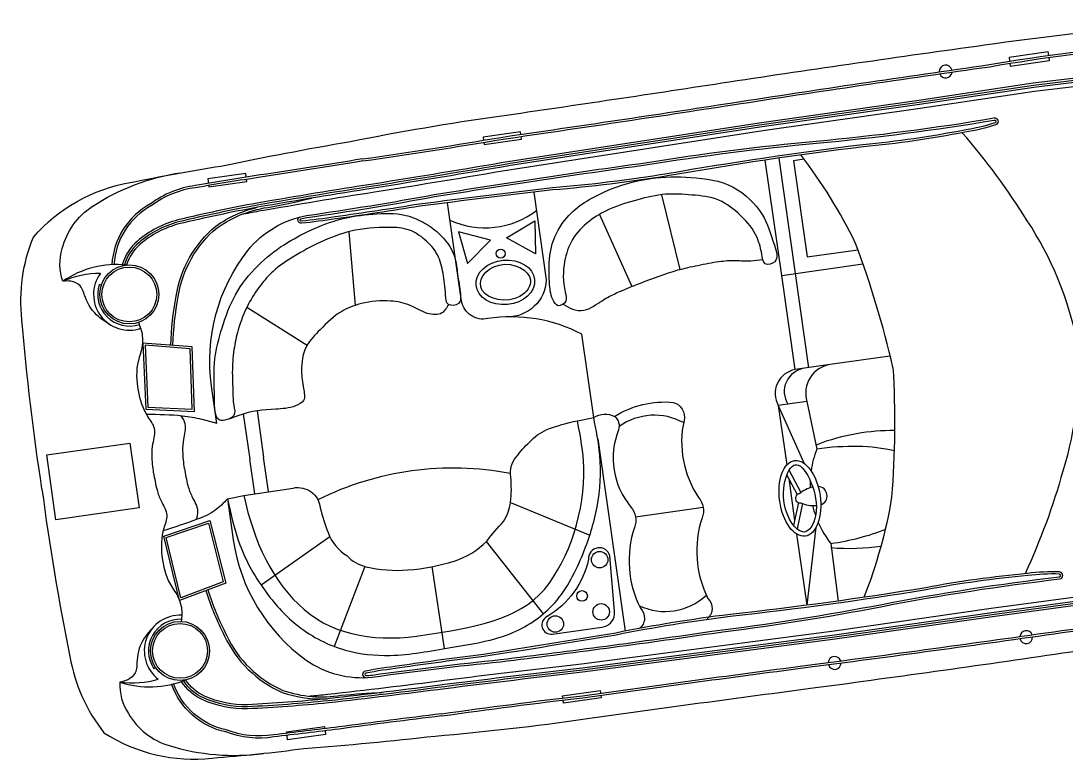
# Model space of a CAD drawing. Header units: metres. Extents: x 268683 to 273863, y 2111090 to 2119954.
# Drawn here: x 268814.21 to 268852.8, y 2117994.85 to 2118022.11 of the extents above; entities that cross this region are included whole.
import ezdxf

# ---------------------------------------------------------------- set-up
doc = ezdxf.new("R2010")
doc.units = ezdxf.units.M

msp = doc.modelspace()

# ---------------------------------------------------------------- linework, layer by layer
at = {"color": 30, "true_color": 0xf26722}
for p, q in [((268842.301, 2118012.702), (268841.694, 2118016.965)), ((268842.811, 2118012.774), (268842.204, 2118017.04)), ((268837.859, 2118015.687), (268838.542, 2118012.928)), ((268835.568, 2118014.959), (268836.771, 2118012.299)), ((268826.314, 2118014.32), (268826.544, 2118011.598)), ((268817.174, 2118012.344), (268817.101, 2118012.368)), ((268822.552, 2118011.535), (268824.777, 2118010.137)), ((268822.927, 2118007.704), (268823.17, 2118005.996)), ((268843.234, 2118008.049), (268842.175, 2118007.898)), ((268842.175, 2118007.898), (268842.487, 2118005.707)), ((268842.175, 2118007.898), (268843.136, 2118005.762)), ((268822.419, 2118007.592), (268822.657, 2118005.923)), ((268835.505, 2118006.672), (268836.516, 2117999.569)), ((268822.839, 2118004.645), (268822.657, 2118005.923)), ((268823.352, 2118004.721), (268823.17, 2118005.996)), ((268843.015, 2118004.674), (268842.571, 2118005.511)), ((268842.879, 2118004.602), (268842.488, 2118005.34)), ((268842.558, 2118005.206), (268842.779, 2118003.655)), ((268832.283, 2118004.32), (268835.214, 2118003.118)), ((268842.919, 2118004.325), (268842.742, 2118003.476)), ((268843.069, 2118004.293), (268842.871, 2118003.343)), ((268836.905, 2118003.794), (268839.402, 2118004.149)), ((268842.851, 2118003.154), (268843.225, 2118000.526)), ((268843.561, 2118003.392), (268843.225, 2118000.526)), ((268825.619, 2118003.052), (268823.079, 2118001.264)), ((268831.391, 2118002.877), (268833.497, 2118000.208)), ((268826.908, 2118001.96), (268825.779, 2117999.003)), ((268829.386, 2118001.953), (268829.838, 2117998.924)), ((268819.184, 2117998.226), (268819.121, 2117998.182))]:
    msp.add_line(p, q, dxfattribs=at)
for points in [[(268814.984, 2118004.83, -0.01736), (268814.247, 2118011.072, -0.12634), (268814.668, 2118014.125, -0.172899), (268818.24, 2118016.134, -0.013884), (268821.595, 2118016.743, -0.008973), (268826.379, 2118017.654, -0.01509), (268831.868, 2118018.588, 0.002245), (268840.358, 2118019.856, -0.003342), (268849.789, 2118021.217, -0.016984), (268856.13, 2118021.928, -0.024546), (268860.943, 2118022.077, -0.067942), (268867.097, 2118021.55, -0.033948), (268871.219, 2118020.435, -0.022001), (268874.948, 2118019.083, -0.042872), (268878.35, 2118017.192, -0.059514), (268880.06, 2118015.729, -0.046364), (268880.754, 2118014.857, -0.104882), (268881.021, 2118014.233, -0.104882)], [(268826.815, 2118017.008, 0.006425), (268832.004, 2118017.817, 0.002217), (268840.478, 2118019.082, -0.003368), (268849.976, 2118020.491, -0.024633), (268855.979, 2118021.237, -0.015037), (268859.98, 2118021.308, -0.025439), (268862.211, 2118021.243, -0.013843), (268866.836, 2118020.824, -0.040266), (268871.05, 2118019.741, -0.016729), (268874.808, 2118018.184, -0.029739), (268878.337, 2118016.008, 0.01525), (268879.851, 2118014.78, -0.132389), (268880.081, 2118014.509, -0.028442), (268880.143, 2118014.38, -0.028442)], [(268826.826, 2118016.932, 0.006424), (268832.016, 2118017.741, 0.002217), (268840.489, 2118019.006, -0.003368), (268849.988, 2118020.415, -0.024633), (268855.984, 2118021.161, -0.015038), (268859.981, 2118021.231, -0.025461), (268862.205, 2118021.167, -0.013839), (268866.825, 2118020.748, -0.040238), (268871.024, 2118019.669, -0.016715), (268874.774, 2118018.115, -0.029693), (268878.29, 2118015.947, 0.015234), (268879.806, 2118014.718, -0.134036), (268880.013, 2118014.474, -0.024879), (268880.064, 2118014.369, -0.024879)], [(268856.453, 2118020.329), (268854.196, 2118020.117), (268851.592, 2118019.801), (268847.367, 2118019.172), (268841.559, 2118018.345), (268832.261, 2118016.912, -0.002601), (268827.219, 2118016.081, 0.004411), (268822.932, 2118015.377, 0.013009), (268820.006, 2118014.757, 0.113396), (268818.507, 2118013.971, 0.146005), (268817.95, 2118013.102, 1.595219)], [(268856.46, 2118020.253), (268854.204, 2118020.041), (268851.602, 2118019.725), (268847.378, 2118019.096), (268841.571, 2118018.269), (268832.273, 2118016.836, -0.002601), (268827.231, 2118016.005, 0.004411), (268822.946, 2118015.302, 0.013003), (268820.025, 2118014.683, 0.113337), (268818.557, 2118013.913, 0.144821), (268818.029, 2118013.097, 0.138987)], [(268856.467, 2118020.177), (268854.212, 2118019.964), (268851.612, 2118019.649), (268847.389, 2118019.02), (268841.582, 2118018.193), (268832.285, 2118016.76, -0.002601), (268827.243, 2118015.929, 0.00441), (268822.959, 2118015.226, 0.012997), (268820.044, 2118014.609, 0.113276), (268818.607, 2118013.855, 0.142458), (268818.107, 2118013.09, 0.142458)], [(268856.482, 2118020.024), (268854.229, 2118019.812), (268851.633, 2118019.496), (268847.411, 2118018.868), (268841.604, 2118018.041), (268832.31, 2118016.609, -0.002601), (268827.267, 2118015.778, 0.00441), (268822.986, 2118015.075, 0.002867), (268822.342, 2118014.952, 0.002867)], [(268821.437, 2118007.237), (268821.241, 2118008.615, -0.202722), (268822.585, 2118013.631, -0.178768), (268824.755, 2118014.918, 0.010028), (268829.466, 2118015.692, -0.005356), (268837.256, 2118016.867, -0.016605), (268843.578, 2118017.667, 0.018921), (268850.134, 2118018.52, -0.925873), (268850.208, 2118018.272, -0.041202), (268849.061, 2118017.995, -0.024461), (268845.309, 2118017.454, 0.012888), (268838.086, 2118016.382, -0.019359), (268833.843, 2118015.862, 0.002375), (268828.935, 2118015.263, -0.006386), (268825.823, 2118014.794, -0.013656), (268824.572, 2118014.632, -0.862706), (268824.512, 2118014.865, 0.648089)], [(268824.538, 2118014.792, -0.016488), (268824.767, 2118014.842, 0.010023), (268829.479, 2118015.616, -0.005356), (268837.267, 2118016.791, -0.016607), (268843.585, 2118017.591, 0.018921), (268850.147, 2118018.444, 0.01143), (268850.15, 2118018.445, -0.913283), (268850.182, 2118018.344, -0.041174), (268849.048, 2118018.071, -0.024478), (268845.301, 2118017.531, 0.012889), (268838.073, 2118016.458, -0.019362), (268833.836, 2118015.938, 0.002377), (268828.924, 2118015.339, -0.006391), (268825.811, 2118014.87, -0.013664), (268824.564, 2118014.708, 0.000701), (268824.564, 2118014.708, -0.819976), (268824.538, 2118014.792, -0.819976)], [(268853.205, 2118010.272, 0.096403), (268851.367, 2118014.726, 0.040538), (268848.967, 2118017.977, 1.92312)], [(268826.815, 2118017.008, -0.002942), (268823.045, 2118016.415, 0.002013), (268820.646, 2118016.022, 0.130442), (268818.994, 2118015.35, 0.261246), (268817.566, 2118013.1, 0.209197)], [(268846.408, 2118009.304, 0.033687), (268845.027, 2118013.887, 0.051879), (268843.01, 2118017.154, 1.92312)], [(268826.828, 2118016.932, -0.002941), (268823.057, 2118016.339, 0.002014), (268820.657, 2118015.946, 0.130992), (268819.035, 2118015.285, 0.261832), (268817.643, 2118013.096, 0.261832)], [(268815.757, 2118012.492, -0.164393), (268815.736, 2118013.698, -0.188684), (268816.842, 2118015.25, -0.10758), (268820.107, 2118016.501)], [(268819.823, 2118010.126, -0.043334), (268820.02, 2118011.925, -0.18333), (268821.451, 2118014.466, -0.123985), (268823.458, 2118015.239, 0.015377), (268824.944, 2118015.562)], [(268833.147, 2118015.78), (268833.608, 2118012.545, -0.406088), (268832.16, 2118011.174)], [(268819.747, 2118010.132, -0.043195), (268819.944, 2118011.938, -0.183415), (268821.405, 2118014.527, -0.094511), (268822.933, 2118015.221)], [(268835.357, 2118007.456), (268834.918, 2118010.541, 0.158322), (268831.447, 2118011.111, -0.417676), (268830.477, 2118011.754), (268829.959, 2118015.392)], [(268814.984, 2118004.83, 0.01736), (268816.019, 2117998.63, 0.12634), (268817.275, 2117995.817, 0.172899), (268821.266, 2117994.884, 0.013884), (268824.658, 2117995.236, 0.008973), (268829.505, 2117995.697, 0.01509), (268835.037, 2117996.331, -0.002245), (268843.544, 2117997.484, 0.003342), (268852.98, 2117998.809, 0.016984), (268859.267, 2117999.896, 0.024546), (268863.93, 2118001.097, 0.067942), (268869.693, 2118003.321, 0.033948), (268873.34, 2118005.542, 0.022001), (268876.543, 2118007.88, 0.042872), (268879.282, 2118010.646, 0.059514), (268880.516, 2118012.529, 0.046364), (268880.939, 2118013.56, 0.104882), (268881.021, 2118014.233, 0.104882)], [(268829.733, 2117996.515, -0.006424), (268834.943, 2117997.186, -0.002217), (268843.432, 2117998.336, 0.003368), (268852.947, 2117999.635, 0.024633), (268858.913, 2118000.592, 0.015038), (268862.77, 2118001.64, 0.025461), (268864.888, 2118002.323, 0.013839), (268869.208, 2118004.015, 0.040238), (268872.938, 2118006.223, 0.016715), (268876.105, 2118008.762, 0.029693), (268878.877, 2118011.825, -0.015234), (268879.99, 2118013.429, 0.134036), (268880.12, 2118013.72, 0.024879), (268880.14, 2118013.836, 0.024879)], [(268829.744, 2117996.439, -0.006425), (268834.952, 2117997.11, -0.002217), (268843.442, 2117998.26, 0.003368), (268852.957, 2117999.559, 0.024633), (268858.929, 2118000.517, 0.015037), (268862.791, 2118001.566, 0.025439), (268864.915, 2118002.251, 0.013843), (268869.24, 2118003.945, 0.040266), (268872.984, 2118006.161, 0.016729), (268876.157, 2118008.706, 0.029739), (268878.939, 2118011.78, -0.01525), (268880.05, 2118013.382, 0.132389), (268880.196, 2118013.706, 0.028442), (268880.218, 2118013.847, 0.028442)], [(268853.205, 2118010.272, -0.096403), (268852.683, 2118005.482, -0.040538), (268851.286, 2118001.691, -1.92312)], [(268846.289, 2118009.725), (268844.093, 2118009.412, 0.462925), (268843.234, 2118008.049), (268843.593, 2118006.292)], [(268843.14, 2118009.277), (268842.796, 2118009.228, 0.516839), (268842.175, 2118007.898, 0.282905)], [(268844.093, 2118009.412), (268843.14, 2118009.277, 0.545737), (268842.531, 2118007.949, 0.282905)], [(268846.408, 2118009.304, -0.033687), (268846.361, 2118004.519, -0.051879), (268845.336, 2118000.818, -1.92312)], [(268836.126, 2118007.499, -0.164009), (268838.295, 2118008.019, -0.407559), (268838.693, 2118007.351, 0.20466), (268839.228, 2118004.507, -0.28657), (268839.36, 2118003.752, 0.198759), (268839.578, 2118000.771, -0.45148), (268839.546, 2118000.026, -1.463971)], [(268821.834, 2118004.451), (268822.433, 2118004.585), (268824.265, 2118004.856, -0.448043), (268825.26, 2118004.121, 0.025561), (268825.548, 2118003.211, 0.15676), (268826.237, 2118002.359, 0.144288), (268826.948, 2118001.95, 0.079427), (268828.498, 2118001.83, 0.054179), (268830.21, 2118002.159, 0.127294), (268831.41, 2118002.897, -0.025195), (268832.033, 2118003.623, 0.112656), (268832.284, 2118004.328, 0.061652), (268832.293, 2118005.262, -0.222278), (268832.5, 2118006, -0.049109), (268832.989, 2118006.552, -0.09997), (268833.631, 2118007.012, -0.045992), (268834.755, 2118007.336), (268835.357, 2118007.456)], [(268835.357, 2118007.456, -0.291269), (268836.14, 2118007.491, -0.299867), (268836.274, 2118007.007, 0.273478), (268836.731, 2118004.152, -0.28657), (268836.863, 2118003.397, 0.198759), (268837.081, 2118000.416, -0.45148), (268837.049, 2117999.67, -1.463971)], [(268821.834, 2118004.451), (268822.049, 2118002.942, 0.202722), (268824.739, 2117998.5, 0.178768), (268827.182, 2117997.87, -0.010028), (268831.922, 2117998.442, 0.005356), (268839.731, 2117999.489, 0.016605), (268846.025, 2118000.485, -0.018921), (268852.558, 2118001.496, 0.925873), (268852.56, 2118001.755, 0.041202), (268851.381, 2118001.7, 0.024461), (268847.628, 2118001.172, -0.012888), (268840.392, 2118000.185, 0.019359), (268836.173, 2117999.501, -0.002375), (268831.292, 2117998.706, 0.006386), (268828.173, 2117998.287, 0.013656), (268826.927, 2117998.094, 0.862706), (268826.934, 2117997.854, -0.648089)], [(268859.131, 2118001.522), (268856.904, 2118001.096), (268854.316, 2118000.673), (268850.083, 2118000.097), (268844.275, 2117999.27), (268834.946, 2117998.051, 0.002601), (268829.873, 2117997.442, -0.004411), (268825.561, 2117996.92, -0.013009), (268822.578, 2117996.699, -0.113396), (268820.919, 2117997.036, -0.146005), (268820.141, 2117997.714, -1.595219)], [(268859.117, 2118001.597), (268856.891, 2118001.171), (268854.304, 2118000.749), (268850.073, 2118000.173), (268844.265, 2117999.346), (268834.937, 2117998.127, 0.002601), (268829.864, 2117997.518, -0.004411), (268825.552, 2117996.997, -0.013003), (268822.575, 2117996.776, -0.113337), (268820.95, 2117997.106, -0.144821), (268820.216, 2117997.742, -0.138987)], [(268859.102, 2118001.673), (268856.877, 2118001.247), (268854.293, 2118000.824), (268850.062, 2118000.249), (268844.255, 2117999.422), (268834.928, 2117998.203, 0.002601), (268829.854, 2117997.594, -0.00441), (268825.544, 2117997.073, -0.012997), (268822.572, 2117996.852, -0.113276), (268820.982, 2117997.175, -0.142458), (268820.289, 2117997.77, -0.142458)], [(268859.073, 2118001.823), (268856.85, 2118001.398), (268854.27, 2118000.976), (268850.041, 2118000.401), (268844.234, 2117999.574), (268834.909, 2117998.356, 0.002601), (268829.834, 2117997.746, -0.00441), (268825.528, 2117997.226, -0.002867), (268824.875, 2117997.164, -0.002867)], [(268826.939, 2117997.931, 0.016488), (268827.173, 2117997.947, -0.010023), (268831.914, 2117998.519, 0.005356), (268839.72, 2117999.565, 0.016607), (268846.01, 2118000.56, -0.018921), (268852.549, 2118001.572, -0.01143), (268852.553, 2118001.572, 0.913283), (268852.555, 2118001.678, 0.041174), (268851.39, 2118001.623, 0.024478), (268847.641, 2118001.096, -0.012889), (268840.401, 2118000.109, 0.019362), (268836.187, 2117999.425, -0.002377), (268831.303, 2117998.63, 0.006391), (268828.183, 2117998.211, 0.013664), (268826.94, 2117998.019, -0.000701), (268826.94, 2117998.019, 0.819976), (268826.939, 2117997.931, 0.819976)], [(268821.037, 2118001.068, 0.043195), (268821.731, 2117999.389, 0.183415), (268823.856, 2117997.31, 0.094511), (268825.517, 2117997.07)], [(268821.109, 2118001.095, 0.043334), (268821.8, 2117999.423, 0.18333), (268823.884, 2117997.382, 0.123985), (268826.027, 2117997.2, -0.015377), (268827.544, 2117997.305)], [(268817.865, 2117997.688, 0.164393), (268818.181, 2117996.524, 0.188684), (268819.677, 2117995.342, 0.10758), (268823.161, 2117995.053)], [(268829.744, 2117996.439, 0.002942), (268825.958, 2117995.956, -0.002013), (268823.544, 2117995.664, -0.130442), (268821.771, 2117995.847, -0.261246), (268819.772, 2117997.609, -0.209197)], [(268829.735, 2117996.515, 0.002941), (268825.948, 2117996.032, -0.002014), (268823.534, 2117995.74, -0.130992), (268821.792, 2117995.921, -0.261832), (268819.845, 2117997.634, -0.261832)]]:
    msp.add_lwpolyline(points, format="xyb", dxfattribs=at)
for points in [[(268852.16, 2118020.832), (268852.142, 2118020.964), (268850.694, 2118020.758), (268850.714, 2118020.615)], [(268850.725, 2118020.539), (268850.739, 2118020.44), (268852.187, 2118020.646), (268852.171, 2118020.756)], [(268832.67, 2118017.914), (268832.656, 2118018.012), (268831.272, 2118017.815), (268831.289, 2118017.698)], [(268831.299, 2118017.622), (268831.31, 2118017.545), (268832.695, 2118017.742), (268832.681, 2118017.838)], [(268843.132, 2118016.995), (268842.736, 2118016.939), (268843.241, 2118013.39), (268845.113, 2118013.656)], [(268822.527, 2118016.332), (268822.508, 2118016.468), (268821.107, 2118016.269), (268821.131, 2118016.103)], [(268821.142, 2118016.027), (268821.149, 2118015.975), (268822.549, 2118016.174), (268822.538, 2118016.256)], [(268842.796, 2118009.228), (268842.301, 2118012.702), (268845.302, 2118013.129)], [(268843.306, 2118009.3), (268842.811, 2118012.774)], [(268844.115, 2118002.807), (268844.39, 2118000.683)], [(268834.221, 2117997.101), (268834.21, 2117997.178), (268835.595, 2117997.375), (268835.609, 2117997.279)], [(268835.619, 2117997.203), (268835.633, 2117997.105), (268834.249, 2117996.907), (268834.232, 2117997.025)], [(268824.022, 2117995.797), (268824.015, 2117995.849), (268825.415, 2117996.048), (268825.427, 2117995.967)], [(268825.438, 2117995.891), (268825.457, 2117995.754), (268824.057, 2117995.555), (268824.033, 2117995.721)]]:
    msp.add_lwpolyline(points, dxfattribs=at)
for points in [[(268832.139, 2118014.097), (268833.185, 2118014.722), (268833.203, 2118013.503)], [(268831.551, 2118014.014), (268830.371, 2118014.321), (268830.695, 2118013.146)], [(268818.815, 2118007.766), (268820.613, 2118007.687), (268820.527, 2118010.073), (268818.709, 2118010.21)], [(268818.888, 2118007.84), (268820.533, 2118007.768), (268820.453, 2118010.001), (268818.79, 2118010.127)], [(268815.16, 2118006.075), (268818.229, 2118006.512), (268818.57, 2118004.12), (268815.5, 2118003.683)], [(268819.482, 2118003.08), (268821.186, 2118003.657), (268821.77, 2118001.343), (268820.063, 2118000.703)], [(268819.573, 2118003.03), (268821.132, 2118003.558), (268821.679, 2118001.391), (268820.117, 2118000.805)]]:
    msp.add_lwpolyline(points, close=True, dxfattribs=at)
msp.add_lwpolyline([(268835.954, 2118002.346, 0.917705), (268835.168, 2118002.225, -0.209704), (268833.637, 2118000.111, 0.850912), (268833.834, 2117999.46), (268835.657, 2117999.719, 0.435659), (268836.122, 2118000.304)], format="xyb", close=True, dxfattribs=at)
for centre, radius in [((268831.922, 2118013.512), 0.163), ((268818.21, 2118012.004), 1.09), ((268818.21, 2118012.004), 1.013), ((268835.577, 2118002.208), 0.304), ((268834.927, 2118000.87), 0.197), ((268835.634, 2118000.282), 0.304), ((268833.941, 2117999.833), 0.304), ((268820.084, 2117998.841), 1.09), ((268820.084, 2117998.841), 1.013)]:
    msp.add_circle(centre, radius, dxfattribs=at)
for centre, radius, start, end in [((268848.354, 2118020.239), 0.237, 13.1342, 183.2333), ((268848.354, 2118020.239), 0.237, 201.8935, 354.474), ((268831.343, 2118017.588), 3.124, 245.5726, 307.4601), ((268817.746, 2118009.591), 3.517, 84.0997, 124.4353), ((268817.157, 2118009.266), 3.517, 90.2294, 113.462), ((268818.21, 2118012.004), 1.32, 143.8766, 288.7782), ((268818.21, 2118012.004), 1.167, 161.8284, 288.7782), ((268837.599, 2118005.302), 2.243, 61.3041, 125.5082), ((268846.9, 2118005.005), 3.548, 158.729, 172.08), ((268830.152, 2117994.425), 11.166, 79.0036, 116.4762), ((268846.9, 2118005.005), 3.548, 178.0532, 182.2931), ((268842.971, 2118004.474), 0.166, 98.1041, 278.1041), ((268843.74, 2118003.683), 1.241, 103.7066, 129.6994), ((268843.74, 2118003.683), 1.241, 94.2195, 94.4888), ((268843.629, 2118004.566), 0.347, 288.9064, 87.2519), ((268843.489, 2118005.447), 1.241, 246.5087, 274.1488), ((268843.489, 2118005.447), 1.241, 281.7193, 281.9886), ((268846.9, 2118005.005), 3.548, 193.0066, 199.3459), ((268846.9, 2118005.005), 3.548, 203.5383, 218.2941), ((268837.992, 2118002.539), 2.243, 244.7285, 312.876), ((268820.084, 2117998.841), 1.32, 87.4299, 232.3315), ((268820.084, 2117998.841), 1.167, 87.4299, 214.3798), ((268851.328, 2117999.348), 0.237, 21.7341, 174.3147), ((268851.328, 2117999.348), 0.237, 192.9748, 3.074), ((268844.255, 2117998.394), 0.237, 19.3261, 175.5752), ((268844.255, 2117998.394), 0.237, 194.1994, 0.7019), ((268818.309, 2118001.177), 3.517, 262.7461, 285.9787), ((268818.965, 2118001.029), 3.517, 251.7728, 292.1084)]:
    msp.add_arc(centre, radius, start, end, dxfattribs=at)
for centre, major_axis, ratio in [((268832.096, 2118012.45), (1.08, 0.105), 0.758117), ((268842.971, 2118004.474), (0.199, -1.396), 0.533092)]:
    msp.add_ellipse(centre, major_axis=major_axis, ratio=ratio, dxfattribs=at)
for start_param, end_param in [(0.830012, 1.576846), (4.712389, 5.232342)]:
    msp.add_ellipse((268843.867, 2118004.551), major_axis=(4.102, 0.584), ratio=0.425319, start_param=start_param, end_param=end_param, dxfattribs=at)
for points in [[(268841.5, 2118013.785), (268841.563, 2118013.494), (268841.696, 2118013.136), (268842.041, 2118013.207), (268842.03, 2118013.823), (268841.579, 2118014.955), (268840.506, 2118015.966), (268838.943, 2118016.326), (268837.471, 2118016.286), (268835.776, 2118015.802), (268834.366, 2118014.837), (268833.83, 2118013.869), (268833.724, 2118012.435), (268833.849, 2118011.816), (268834.045, 2118011.589), (268834.325, 2118011.759), (268834.31, 2118012.092), (268834.286, 2118013.225), (268834.572, 2118014.03), (268835.187, 2118014.699), (268835.942, 2118015.152), (268836.985, 2118015.501), (268838.012, 2118015.702), (268838.981, 2118015.676), (268839.973, 2118015.49), (268840.783, 2118014.914), (268841.389, 2118014.109), (268841.5, 2118013.785)], [(268829.994, 2118011.638), (268829.756, 2118011.322), (268829.213, 2118011.305), (268828.586, 2118011.599), (268827.856, 2118011.758), (268826.779, 2118011.665), (268826.052, 2118011.38), (268825.26, 2118010.702), (268824.76, 2118010.106), (268824.57, 2118009.171), (268824.64, 2118008.536), (268824.642, 2118008.092), (268824.348, 2118007.889), (268823.619, 2118007.765), (268822.219, 2118007.525), (268821.523, 2118007.374), (268821.357, 2118008.147), (268821.372, 2118009.644), (268821.636, 2118010.771), (268822.128, 2118011.991), (268822.968, 2118013.077), (268823.925, 2118013.841), (268824.937, 2118014.388), (268826.012, 2118014.783), (268827.197, 2118014.972), (268828.415, 2118014.924), (268829.057, 2118014.672), (268829.626, 2118014.267), (268830.204, 2118013.437), (268830.322, 2118012.842), (268830.426, 2118012.102), (268830.366, 2118011.675), (268829.994, 2118011.638), (268829.887, 2118011.985), (268829.796, 2118012.792), (268829.587, 2118013.465), (268829.112, 2118014.033), (268828.553, 2118014.379), (268827.789, 2118014.481), (268826.384, 2118014.337), (268825.265, 2118013.931), (268824.289, 2118013.408), (268823.52, 2118012.855), (268823.063, 2118012.351), (268822.603, 2118011.635), (268822.232, 2118010.694), (268822.074, 2118009.966), (268822.014, 2118009.11), (268822.033, 2118008.407), (268822.067, 2118007.91), (268822.072, 2118007.533), (268821.881, 2118007.4)], [(268834.23, 2118011.648), (268834.576, 2118011.459), (268834.997, 2118011.424), (268835.666, 2118011.774), (268836.201, 2118012.058), (268837.092, 2118012.425), (268838.462, 2118012.907), (268839.205, 2118013.077), (268839.984, 2118013.22), (268840.602, 2118013.26), (268841.164, 2118013.244), (268841.597, 2118013.3)], [(268817.479, 2118010.904), (268817.073, 2118011.184), (268816.589, 2118011.891), (268816.391, 2118012.32), (268816.055, 2118012.491), (268815.757, 2118012.492)], [(268819.108, 2118005.417), (268819.051, 2118006.06), (268819.084, 2118006.492), (268819.137, 2118007.059), (268818.896, 2118007.491), (268818.545, 2118008.457), (268818.55, 2118009.546), (268818.7, 2118010.12), (268818.703, 2118010.477), (268818.558, 2118010.972)], [(268821.437, 2118007.237), (268820.893, 2118007.388), (268820.172, 2118007.512), (268818.847, 2118007.573)], [(268821.834, 2118004.451), (268822.293, 2118002.761), (268823.285, 2118000.974), (268824.452, 2117999.752), (268826.196, 2117998.866), (268827.84, 2117998.675), (268830.069, 2117998.964), (268832.373, 2117999.519), (268833.919, 2118000.618), (268834.965, 2118002.439), (268835.487, 2118004.158), (268835.583, 2118006.071), (268835.357, 2118007.456)], [(268819.108, 2118005.417), (268819.233, 2118004.784), (268819.385, 2118004.378), (268819.594, 2118003.848), (268819.484, 2118003.367), (268819.416, 2118002.341), (268819.725, 2118001.297), (268820.029, 2118000.787), (268820.132, 2118000.445), (268820.131, 2117999.93)], [(268821.834, 2118004.451), (268821.373, 2118004.023), (268820.715, 2118003.702), (268819.459, 2118003.274)], [(268819.076, 2117999.694), (268818.764, 2117999.311), (268818.496, 2117998.497), (268818.425, 2117998.031), (268818.151, 2117997.773), (268817.865, 2117997.688)]]:
    msp.add_spline(points, degree=3, dxfattribs=at)
for points, knots in [([(268833.023, 2118012.54), (268832.988, 2118012.899), (268832.411, 2118013.216), (268831.323, 2118012.964), (268831.038, 2118012.488), (268831.438, 2118011.819), (268832.168, 2118011.673), (268832.901, 2118012.077), (268833.044, 2118012.323), (268833.023, 2118012.54)], [0, 0, 0, 0, 1.743273, 1.743273, 3.486547, 3.486547, 5.22982, 5.22982, 6.283185, 6.283185, 6.283185, 6.283185]), ([(268820.248, 2118005.58), (268820.221, 2118005.794), (268820.175, 2118006.153), (268820.21, 2118006.696), (268820.354, 2118007.162), (268820.193, 2118007.42), (268820.129, 2118007.516)], [0, 0, 0, 0, 0.00840925, 0.01405459, 0.02148076, 0.02583256, 0.02583256, 0.02583256, 0.02583256]), ([(268822.433, 2118004.585), (268822.814, 2118002.869), (268823.492, 2118001.378), (268825.847, 2117999.357), (268827.448, 2117999.156), (268830.821, 2117999.7), (268832.588, 2117999.97), (268834.485, 2118002.258), (268835.036, 2118004.034), (268834.979, 2118006.186), (268834.875, 2118006.737), (268834.755, 2118007.336)], [0, 0, 0, 0, 0.0684102, 0.0684102, 0.1368204, 0.1368204, 0.2052306, 0.2052306, 0.2736407, 0.2736407, 0.2974604, 0.2974604, 0.2974604, 0.2974604]), ([(268820.248, 2118005.58), (268820.282, 2118005.366), (268820.338, 2118005.008), (268820.523, 2118004.497), (268820.791, 2118004.09), (268820.709, 2118003.797), (268820.674, 2118003.687)], [0, 0, 0, 0, 0.00840925, 0.01405459, 0.02148076, 0.02583256, 0.02583256, 0.02583256, 0.02583256]), ([(268843.148, 2118003.229), (268843.306, 2118003.252), (268843.493, 2118003.477), (268843.687, 2118004.627), (268843.188, 2118005.675), (268842.54, 2118005.761), (268842.216, 2118004.895), (268842.597, 2118003.525), (268842.944, 2118003.2), (268843.148, 2118003.229)], [0, 0, 0, 0, 1.031451, 1.031451, 2.992455, 2.992455, 4.95346, 4.95346, 6.283185, 6.283185, 6.283185, 6.283185])]:
    msp.add_open_spline(points, degree=3, knots=knots, dxfattribs=at)
for points in [[(268846.465, 2118006.976), (268845.573, 2118006.98), (268844.574, 2118006.837), (268843.571, 2118006.444)], [(268845.961, 2118002.702), (268845.382, 2118002.614), (268844.761, 2118002.586), (268844.113, 2118002.645)]]:
    msp.add_open_spline(points, degree=3, dxfattribs=at)

doc.saveas('drawing.dxf')
